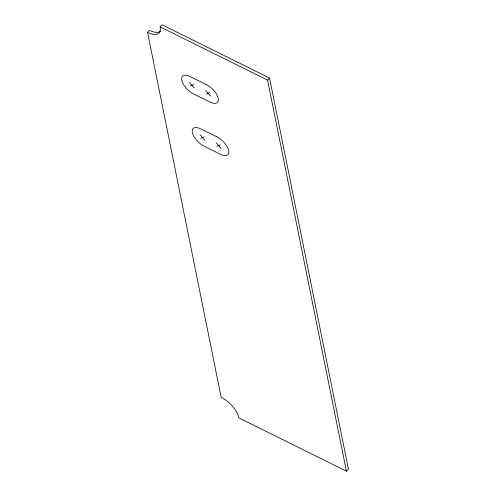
<?xml version="1.0" encoding="UTF-8"?>
<svg xmlns="http://www.w3.org/2000/svg" width="496" height="496" viewBox="0 0 496 496"><rect width="100%" height="100%" fill="white"/><g stroke="black" fill="none" stroke-linecap="round" stroke-linejoin="round"><path stroke-width="0.74" d="M147.572 32.414A19.518 9.145 44.1 0 0 160.109 26.865L162.105 24.8L269.576 78.077L348.428 469.135L346.425 471.2L238.96 417.923A19.518 9.145 44.1 0 0 221.154 397.327L147.572 32.414L149.575 30.349A19.518 9.145 44.1 0 0 160.754 31.05M346.425 471.2L267.573 80.141L269.576 78.077M190.241 86.006L193.583 84.525M206.423 94.029L209.765 92.547M200.787 138.297L204.129 136.815M216.969 146.32L220.311 144.838M160.109 26.865L267.573 80.141M205.722 90.539L210.471 96.032M189.54 82.516L194.289 88.009M216.262 142.836L221.011 148.323M200.08 134.813L204.829 140.3M206.336 84.574L190.154 76.551A13.014 6.095 44.1 0 0 181.796 80.253A13.014 6.095 44.1 0 0 193.669 93.98L209.851 102.002A13.014 6.095 44.1 0 0 218.209 98.301A13.014 6.095 44.1 0 0 206.336 84.574M216.882 136.865L200.7 128.842A13.014 6.095 44.1 0 0 192.343 132.544A13.014 6.095 44.1 0 0 204.216 146.27L220.398 154.293A13.014 6.095 44.1 0 0 228.755 150.592A13.014 6.095 44.1 0 0 216.882 136.865"/></g></svg>
